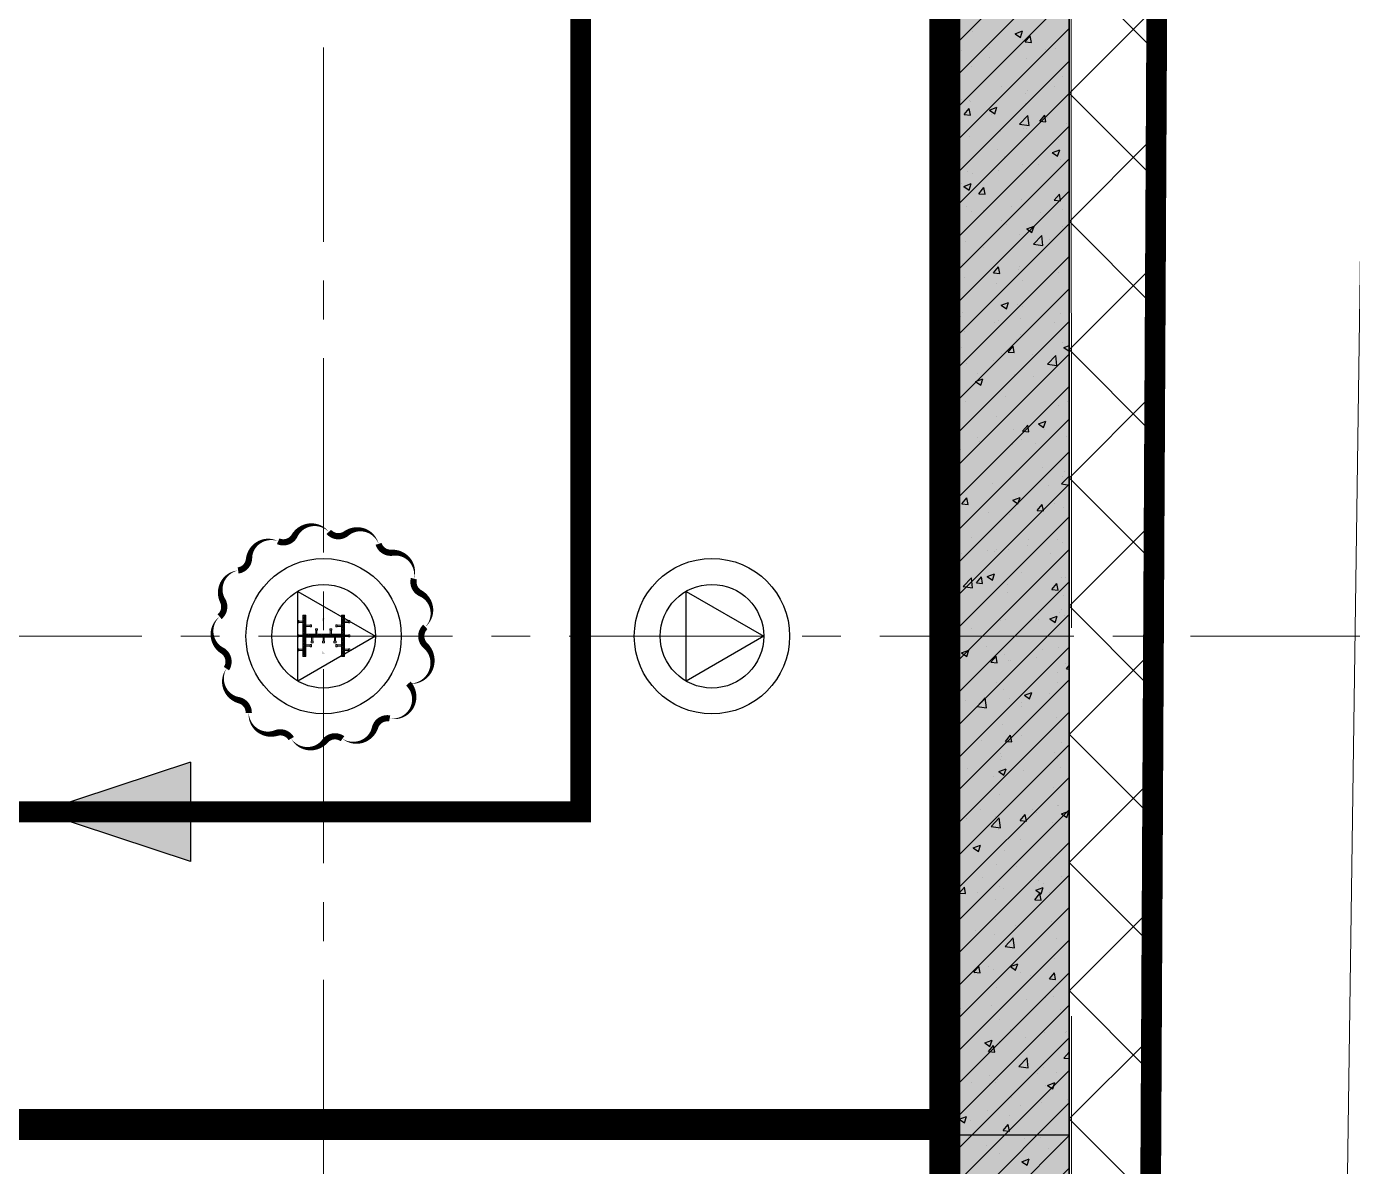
# Model space of a CAD drawing. Header units: millimetres. Extents: x -346728 to 1320345, y -537202 to -385966.
# Drawn here: x 452852 to 465657, y -445010 to -434007 of the extents above; entities that cross this region are included whole.
import ezdxf
from ezdxf.xclip import XClip

# ---------------------------------------------------------------- set-up
doc = ezdxf.new("R2010")
doc.units = ezdxf.units.MM
doc.header["$LTSCALE"] = 100
doc.header["$XCLIPFRAME"] = 2
for name, pattern in [('DASHED2', [0.375, 0.25, -0.125]), ('HIDDEN', [9.525, 6.35, -3.175]), ('X1326_GLB$0$CENTER', [2, 1.25, -0.25, 0.25, -0.25])]:
    doc.linetypes.add(name, pattern=pattern)
for name, color, linetype, lineweight in [('0 T TEXT', 7, 'Continuous', 13), ('KCMANH', 8, 'Continuous', 13), ('KINGPOST', 5, 'Continuous', 20), ('L.DUONG', 234, 'Continuous', 15), ('LINE', 7, 'Continuous', 13), ('X1326_GLB$0$A-tim', 8, 'X1326_GLB$0$CENTER', 9)]:
    doc.layers.add(name, color=color, linetype=linetype, lineweight=lineweight)
for name, color, linetype in [('DM', 8, 'Continuous'), ('hach', 253, 'Continuous'), ('PL', 3, 'Continuous'), ('thep doc', 6, 'Continuous'), ('W2', 4, 'Continuous'), ('X1326_COL_B4$0$CS', 253, 'Continuous'), ('XR_1326_csPL$0$hach', 253, 'Continuous'), ('XR_1326_csPL$0$W2', 4, 'Continuous')]:
    doc.layers.add(name, color=color, linetype=linetype)
doc.linetypes.add('FENCELINE2', pattern='A,0.25,-0.1,[132,ltypeshp.shx,S=0.1,R=0,X=-0.1,Y=0],-0.1,1', length=1.45)
pattern_1 = [(45, (188543.33, 11377564.439), (-8.980256121, 8.980256121), []), (135, (188543.33, 11377564.439), (-8.980256121, -8.980256121), [])]

# ---------------------------------------------------------------- blocks, each defined once
blk = doc.blocks.new('LVL-KHUNGTEN')
blk.add_lwpolyline([(61072.9, 41092.8), (119123.5, 41092.8), (119123.5, 61.9), (61072.9, 61.9)], close=True)
blk = doc.blocks.new('mb duong hh')
at = {"layer": '0 T TEXT', "color": 8, "linetype": 'DASHED2', "ltscale": 300}
blk.add_lwpolyline([(75940, 34596), (80501, 41668), (80491, 88861), (75484, 93868), (-20031, 93860), (-33610, 75885), (-26182, 55955), (-6300, 2612), (0, 0)], close=True, dxfattribs=at)
at = {"layer": 'LINE', "color": 252, "lineweight": 9}
blk.add_lwpolyline([(46995, 21406), (48214, 19209), (55528, 22490), (79633, 34556), (82900, 40330), (83008, 48620), (83152, 58204), (83577, 88420), (83093, 88629)], dxfattribs=at)
blk = doc.blocks.new('MB HANG RAO TAM')
h = blk.add_hatch()
h.set_pattern_fill('ANSI37', color=8, scale=7000, style=0)
h.set_pattern_definition([(45, (527887.4, 631399.9), (-618.7184, 618.7184), []), (135, (527887.4, 631399.9), (-618.7184, -618.7184), [])])
h.paths.add_polyline_path([(89794, 74797), (94796, 69797), (94804, 22611), (90246, 15544), (52523, -1634), (34324, -9922), (14325, -19029), (8025, -16417), (-19267, 56832), (-5688, 74797), (41806, 74797), (65797, 74797)], flags=16)
h.paths.add_polyline_path([(-17293, 40146), (-15160, 40938), (-12777, 34516), (-15127, 33730), (-10493, 20001), (4784, -19373), (12548, -21453), (91490, 14752), (95488, 20874), (95620, 46027), (95770, 74597), (91825, 78101), (52350, 76926), (14008, 75822), (-9259, 75871), (-23844, 71027), (-24251, 60760)])
at = {"layer": 'L.DUONG', "color": 94, "linetype": 'FENCELINE2', "ltscale": 25, "const_width": 200, "elevation": 7850}
blk.add_lwpolyline([(13898, 75822), (14369, 75824), (20809, 75968), (32497, 76335), (48850, 76822), (75776, 77623), (91825, 78101), (95770, 74597), (95712, 63657), (95684, 58344), (95610, 44235), (95553, 33268), (95488, 20874), (91490, 14752), (75806, 7559), (49624, -4449), (26632, -14994), (12548, -21453), (4784, -19373), (0, -7161), (-6626, 9890)], dxfattribs=at)
at = {"layer": 'XR_1326_csPL$0$W2', "color": 7, "ltscale": 0.5, "elevation": 0}
blk.add_lwpolyline([(8025, -16417), (14325, -19029), (90246, 15544), (94804, 22611), (94796, 69797), (89794, 74797), (-5688, 74797), (-19267, 56832)], close=True, dxfattribs=at)
blk = doc.blocks.new('KP50')
at = {"ltscale": 0.1}
h = blk.add_hatch(color=6, dxfattribs=at)
h.dxf.hatch_style = 1
h.paths.add_polyline_path([(14, 171), (-14, 171), (-14, 142)])
h.paths.add_polyline_path([(-14, -142), (-14, -171), (14, -171)])
at = {"layer": 'KCMANH', "linetype": 'ByBlock'}
h = blk.add_hatch(dxfattribs=at)
h.set_pattern_fill('ANSI37', color=6, scale=4, style=0)
h.set_pattern_definition(pattern_1)
h.paths.add_polyline_path([(-200, 200), (-200, 171), (200, 171), (200, 200)])
h = blk.add_hatch(dxfattribs=at)
h.set_pattern_fill('ANSI37', color=6, scale=4, style=0)
h.set_pattern_definition([(45, (188728.93, 11377564.439), (-8.980256121, 8.980256121), []), (135, (188728.93, 11377564.439), (-8.980256121, -8.980256121), [])])
h.paths.add_polyline_path([(14, 171), (-14, 142), (-14, -142), (14, -171)])
h = blk.add_hatch(dxfattribs=at)
h.set_pattern_fill('ANSI37', color=6, scale=4, style=0)
h.set_pattern_definition(pattern_1)
h.paths.add_polyline_path([(-200, -171), (-200, -200), (200, -200), (200, -171)])
for p, q in [((-125, 253), (-146, 253)), ((-146, 240), (-146, 253)), ((-125, 240), (-146, 240)), ((-142, 200), (-142, 240)), ((-129, 200), (-129, 240)), ((-125, 240), (-125, 253)), ((-85, 131), (-106, 131)), ((-106, 131), (-106, 118)), ((-102, 171), (-102, 131)), ((-89, 171), (-89, 131)), ((-85, 131), (-85, 118)), ((-10, 253), (10, 253)), ((-10, 240), (-10, 253)), ((-10, 240), (10, 240)), ((-6, 200), (-6, 240)), ((6, 200), (6, 240)), ((10, 240), (10, 253)), ((85, 131), (106, 131)), ((85, 131), (85, 118)), ((89, 171), (89, 131)), ((102, 171), (102, 131)), ((106, 131), (106, 118)), ((125, 253), (146, 253)), ((125, 240), (125, 253)), ((125, 240), (146, 240)), ((129, 200), (129, 240)), ((142, 200), (142, 240)), ((146, 240), (146, 253)), ((-85, 118), (-106, 118)), ((-67, 100), (-67, 120)), ((-54, 120), (-67, 120)), ((-54, 100), (-67, 100)), ((-67, 10), (-67, -10)), ((-54, 10), (-67, 10)), ((-54, 100), (-54, 120)), ((-14, 116), (-54, 116)), ((-14, 104), (-54, 104)), ((-54, 10), (-54, -10)), ((-14, 6), (-54, 6)), ((14, 76), (54, 76)), ((14, 64), (54, 64)), ((54, 60), (54, 80)), ((54, 80), (67, 80)), ((54, 60), (67, 60)), ((67, 60), (67, 80)), ((85, 118), (106, 118)), ((-85, -118), (-106, -118)), ((-106, -131), (-106, -118)), ((-85, -131), (-85, -118)), ((-54, -10), (-67, -10)), ((-67, -100), (-67, -120)), ((-54, -100), (-67, -100)), ((-54, -120), (-67, -120)), ((-14, -6), (-54, -6)), ((-54, -100), (-54, -120)), ((-14, -104), (-54, -104)), ((-14, -116), (-54, -116)), ((14, -64), (54, -64)), ((14, -76), (54, -76)), ((54, -60), (54, -80)), ((54, -60), (67, -60)), ((54, -80), (67, -80)), ((67, -60), (67, -80)), ((85, -118), (106, -118)), ((85, -131), (85, -118)), ((106, -131), (106, -118)), ((-125, -240), (-146, -240)), ((-146, -240), (-146, -253)), ((-125, -253), (-146, -253)), ((-142, -200), (-142, -240)), ((-129, -200), (-129, -240)), ((-125, -240), (-125, -253)), ((-85, -131), (-106, -131)), ((-102, -171), (-102, -131)), ((-89, -171), (-89, -131)), ((-10, -240), (10, -240)), ((-10, -240), (-10, -253)), ((-10, -253), (10, -253)), ((-6, -200), (-6, -240)), ((6, -200), (6, -240)), ((10, -240), (10, -253)), ((85, -131), (106, -131)), ((89, -171), (89, -131)), ((102, -171), (102, -131)), ((125, -240), (146, -240)), ((125, -240), (125, -253)), ((125, -253), (146, -253)), ((129, -200), (129, -240)), ((142, -200), (142, -240)), ((146, -240), (146, -253))]:
    blk.add_line(p, q, dxfattribs=at)
at = {"layer": 'KINGPOST', "color": 6, "linetype": 'ByBlock'}
for p, q in [((-200, 200), (200, 200)), ((-200, 171), (-200, 200)), ((-200, 171), (200, 171)), ((-14, 171), (-14, -171)), ((-14, 142), (14, 171)), ((14, 171), (14, -171)), ((200, 171), (200, 200)), ((-200, -171), (200, -171)), ((-200, -171), (-200, -200)), ((-200, -200), (200, -200)), ((-14, -142), (14, -171)), ((200, -171), (200, -200))]:
    blk.add_line(p, q, dxfattribs=at)
blk.add_lwpolyline([(-14, 0), (14, 0)], dxfattribs=at)
blk = doc.blocks.new('B1 Kingpost Layout Plan1')
at = {"layer": 'KCMANH', "linetype": 'ByBlock', "rotation": 90}
blk.add_blockref('KP50', (85125, -25121, 0), dxfattribs=at)

msp = doc.modelspace()

# ---------------------------------------------------------------- hatches: boundary and pattern name
at = {"ltscale": 0.1}
h = msp.add_hatch(color=6, dxfattribs=at)
h.dxf.hatch_style = 1
h.paths.add_polyline_path([(455735.7, -439720.4), (455706.9, -439720.4), (455706.9, -439749.2)])
h.paths.add_polyline_path([(455706.9, -440034), (455706.9, -440062.8), (455735.7, -440062.8)])
at = {"layer": 'hach'}
h = msp.add_hatch(dxfattribs=at)
h.set_pattern_fill('ANSI31', color=256, scale=70)
h.set_pattern_definition([(45, (342151.22, -508591.22), (-157.15448, 157.15448), [])])
h.paths.add_polyline_path([(362433.4, -410142.2), (348853.9, -428107.5), (376146.7, -501359), (382446.8, -503970.9), (458369.1, -469396.6), (462927.9, -462329.4), (462919.8, -415142.7), (457917.8, -410142.2)])
h.paths.add_polyline_path([(363030.6, -411342.2), (350208.3, -428305.7), (377088.8, -500450.6), (382424.3, -502662.6), (457551.5, -468450.4), (461727.8, -461976.1), (461719.7, -415639.4), (457420.9, -411342.2)], flags=16)
h = msp.add_hatch(dxfattribs=at)
h.set_pattern_fill('AR-CONC', color=256, scale=4)
h.set_pattern_definition([(50, (342151.2, -508591.2), (728.7387, -63.7563), [76.2, -838.2]), (355, (342151.2, -508591.2), (-140.9737, 764.2274), [60.96, -670.5623]), (100.45144, (342211.95, -508596.54), (587.765, 700.471), [64.76, -712.361]), (46.1842, (342151.2, -508388), (1084.316, -168.1693), [114.3, -1257.3]), (96.63556, (342241.6, -508402), (949.6165, 989.7045), [97.14, -1068.5424]), (351.18415, (342151.2, -508388), (949.6165, 989.7045), [91.44, -1005.839]), (21, (342252.8, -508438.8), (606.4576, -409.0608), [76.2, -838.2]), (326, (342252.8, -508438.8), (247.208, 736.752), [60.96, -670.56]), (71.45144, (342303.36, -508472.9), (853.6657, 327.691), [64.76, -712.3598]), (37.5, (342151.22, -508591.22), (12.3544, 338.22016), [0, -662.432, 0, -680.72, 0, -673.1]), (7.5, (342151.22, -508591.22), (267.27865, 400.7223), [0, -388.112, 0, -647.192, 0, -256.54]), (327.5, (341924.65, -508591.22), (542.3624, -22.91498), [0, -254, 0, -792.48, 0, -1051.56]), (317.5, (341823.05, -508591.2), (592.5167, 101.706), [0, -330.2, 0, -526.288, 0, -746.76])])
h.paths.add_polyline_path([(362433.4, -410142.2), (348853.9, -428107.5), (376146.7, -501359), (382446.8, -503970.9), (458369.1, -469396.6), (462927.9, -462329.4), (462919.8, -415142.7), (457917.8, -410142.2)])
h.paths.add_polyline_path([(363030.6, -411342.2), (350208.3, -428305.7), (377088.8, -500450.6), (382424.3, -502662.6), (457551.5, -468450.4), (461727.8, -461976.1), (461719.7, -415639.4), (457420.9, -411342.2)], flags=16)

# ---------------------------------------------------------------- linework, layer by layer
at = {"color": 6, "elevation": -2718.3}
msp.add_lwpolyline([(456703.3, -439801.8, 0, 60, 0.5205671), (456656.6, -439477.3, 60, 60, -0.3534527), (456593, -439336.2, 0, 60, 0.5205671), (456380.6, -439085.9, 60, 60, -0.3534915), (456251.7, -439000.2, 0, 60, 0.5205671), (455938.9, -438901.3, 60, 60, -0.3944899), (455771.5, -438884.9, 0, 60, 0.520567), (455440.7, -438921.6, 60, 60, -0.3907151), (455282.4, -438975, 0, 60, 0.520567), (455001.1, -439143.9, 60, 60, -0.3534934), (454895.6, -439257.2, 0, 60, 0.5205671), (454747.1, -439549.9, 60, 60, -0.3571345), (454716.8, -439703, 0, 60, 0.520567), (454742.5, -440030.7, 60, 60, -0.4289707), (454782.8, -440204.6, 0, 60, 0.520567), (454903.5, -440509.4, 60, 60, -0.3534582), (454998.2, -440631.9, 0, 60, 0.520567), (455262.9, -440826, 60, 60, -0.3534893), (455408.2, -440879.4, 0, 60, 0.5205671), (455735.4, -440903, 60, 60, -0.3982747), (455903.3, -440881.1, 0, 60, 0.520567), (456218, -440772.6, 60, 60, -0.3869502), (456359, -440685.5, 0, 60, 0.7314349), (456539.6, -440349.2, 0, 60, 0.7206829), (456704.3, -439982.2, 60, 60, -0.4358983)], format="xyseb", close=True, dxfattribs=at)
at = {"layer": 'PL', "elevation": -1404.9}
for points in [[(455471.3, -440324.6), (455471.3, -439458.6), (456221.3, -439891.6)], [(455471.3, -440324.6), (455471.3, -439458.6), (456221.3, -439891.6)], [(459221.3, -440324.6), (459221.3, -439458.6), (459971.3, -439891.6)], [(459221.3, -440324.6), (459221.3, -439458.6), (459971.3, -439891.6)]]:
    msp.add_lwpolyline(points, close=True, dxfattribs=at)
at = {"layer": 'PL'}
for centre, radius in [((455721.3, -439891.6, -1404.9), 750), ((455721.3, -439891.6, -1404.9), 750), ((459471.3, -439891.6, -1404.9), 750), ((459471.3, -439891.6, -1404.9), 750), ((455721.3, -439891.6, -1404.9), 500), ((455721.3, -439891.6, -1404.9), 500), ((459471.3, -439891.6, -1404.9), 500), ((459471.3, -439891.6, -1404.9), 500)]:
    msp.add_circle(centre, radius, dxfattribs=at)
at = {"layer": 'W2', "ltscale": 0.5, "elevation": -1404.9}
for points in [[(362433.4, -410142.2), (348853.9, -428107.5), (376146.7, -501359), (382446.8, -503970.9), (458369.1, -469396.6), (462927.9, -462329.4), (462919.6, -415142.1), (457917.8, -410142.2)], [(363030.6, -411342.2), (350208.3, -428305.7), (377088.8, -500450.6), (382424.3, -502662.6), (457551.5, -468450.4), (461727.8, -461976.1), (461719.7, -415639.4), (457420.9, -411342.2)]]:
    msp.add_lwpolyline(points, close=True, dxfattribs=at)
at = {"layer": 'X1326_COL_B4$0$CS', "linetype": 'ByBlock', "ltscale": 8, "elevation": -1404.9, "flags": 128}
msp.add_lwpolyline([(462924.9, -444707.5), (335575.3, -444707.5)], dxfattribs=at)
at = {"layer": 'X1326_GLB$0$A-tim', "ltscale": 15}
for p, q in [((455721.3, -398208.6, -1404.9), (455721.3, -512162.7, -1404.9)), ((341092.1, -439891.6, -1404.9), (475778.7, -439891.6, -1404.9))]:
    msp.add_line(p, q, dxfattribs=at)
at = {"layer": 'XR_1326_csPL$0$hach', "color": 250}
for p, q in [((461722.9, -434280, -1404.9), (462922.9, -433080.1, -1404.9)), ((461723, -434594.2, -1404.9), (462922.9, -433394.3, -1404.9)), ((461723.1, -434908.5, -1404.9), (462923, -433708.6, -1404.9)), ((461723.1, -435222.8, -1404.9), (462923, -434022.8, -1404.9)), ((461766.6, -434092.2, -1404.9), (461815.6, -434033.8, -1404.9)), ((461827.2, -434097.6, -1404.9), (461815.4, -434033.9, -1404.9)), ((461992, -434057.4, -1404.9), (461992, -434057.4, -1404.9)), ((462399.2, -434077.2, -1404.9), (462470.4, -434049.9, -1404.9)), ((462399.2, -434077.3, -1404.9), (462449.7, -434111.4, -1404.9)), ((462449.7, -434111.4, -1404.9), (462470.3, -434050, -1404.9)), ((461766.6, -434092.2, -1404.9), (461827.3, -434097.5, -1404.9)), ((462153.2, -434204.7, -1404.9), (462153.2, -434204.7, -1404.9)), ((462473.2, -434132.9, -1404.9), (462473.2, -434132.9, -1404.9)), ((462495.3, -434156, -1404.9), (462544.3, -434097.6, -1404.9)), ((462495.3, -434156, -1404.9), (462556.1, -434161.3, -1404.9)), ((462555.9, -434161.3, -1404.9), (462544.1, -434097.6, -1404.9)), ((461723.2, -435537, -1404.9), (462923.1, -434337.1, -1404.9)), ((461880.7, -434234.6, -1404.9), (461880.7, -434234.6, -1404.9)), ((462148.1, -434307.8, -1404.9), (462148.1, -434307.8, -1404.9)), ((462507.3, -434319.4, -1404.9), (462507.3, -434319.4, -1404.9)), ((462695.6, -434227.6, -1404.9), (462695.6, -434227.6, -1404.9)), ((462789.8, -434223.4, -1404.9), (462789.8, -434223.4, -1404.9)), ((461763.3, -434358.5, -1404.9), (461763.3, -434358.5, -1404.9)), ((461979.6, -434395.6, -1404.9), (461979.6, -434395.6, -1404.9)), ((462268.7, -434590.1, -1404.9), (462268.7, -434590.1, -1404.9)), ((462776.8, -434590.6, -1404.9), (462776.8, -434590.6, -1404.9)), ((462861.2, -434488.4, -1404.9), (462861.2, -434488.4, -1404.9)), ((461723.2, -435851.3, -1404.9), (462923.2, -434651.3, -1404.9)), ((461880.8, -434708.5, -1404.9), (461880.8, -434708.5, -1404.9)), ((462495, -434657.7, -1404.9), (462495, -434657.7, -1404.9)), ((462522.5, -434624.1, -1404.9), (462522.5, -434624.1, -1404.9)), ((461907.6, -434856.4, -1404.9), (461956.5, -434798.1, -1404.9)), ((461955.3, -434723.9, -1404.9), (461955.3, -434723.9, -1404.9)), ((461968.1, -434861.8, -1404.9), (461956.4, -434798.1, -1404.9)), ((461967.3, -434733.8, -1404.9), (461967.3, -434733.8, -1404.9)), ((462152, -434813.9, -1404.9), (462223.2, -434786.6, -1404.9)), ((462152, -434814, -1404.9), (462202.5, -434848.1, -1404.9)), ((462202.5, -434848.1, -1404.9), (462223.1, -434786.7, -1404.9)), ((462497.7, -434746.8, -1404.9), (462497.7, -434746.8, -1404.9)), ((461723.3, -436165.5, -1404.9), (462923.2, -434965.6, -1404.9)), ((461907.6, -434856.4, -1404.9), (461968.3, -434861.8, -1404.9)), ((462169.6, -434860.4, -1404.9), (462169.6, -434860.4, -1404.9)), ((462442.8, -434948.7, -1404.9), (462521.9, -434866.3, -1404.9)), ((462442.8, -434948.7, -1404.9), (462533.1, -434962.7, -1404.9)), ((462533.1, -434962.7, -1404.9), (462521.9, -434866.3, -1404.9)), ((462636.3, -434920.2, -1404.9), (462685.3, -434861.8, -1404.9)), ((462636.3, -434920.2, -1404.9), (462697, -434925.5, -1404.9)), ((462696.9, -434925.5, -1404.9), (462685.1, -434861.9, -1404.9)), ((462711.9, -434883.3, -1404.9), (462711.9, -434883.3, -1404.9)), ((462894.4, -434940.7, -1404.9), (462894.4, -434940.7, -1404.9)), ((461954.9, -435072.1, -1404.9), (461954.9, -435072.1, -1404.9)), ((462255.2, -435024.8, -1404.9), (462255.2, -435024.8, -1404.9)), ((462482.6, -434995.9, -1404.9), (462482.6, -434995.9, -1404.9)), ((462509.6, -434991.3, -1404.9), (462509.6, -434991.3, -1404.9)), ((462819.3, -435094.6, -1404.9), (462819.3, -435094.6, -1404.9)), ((462226.7, -435196.3, -1404.9), (462226.7, -435196.3, -1404.9)), ((462758.4, -435223.1, -1404.9), (462809, -435257.2, -1404.9)), ((462758.5, -435223, -1404.9), (462829.6, -435195.7, -1404.9)), ((462809, -435257.2, -1404.9), (462829.6, -435195.8, -1404.9)), ((461723.3, -436479.8, -1404.9), (462923.3, -435279.8, -1404.9)), ((461753.2, -435240.3, -1404.9), (461753.2, -435240.3, -1404.9)), ((462295.6, -435263.3, -1404.9), (462295.6, -435263.3, -1404.9)), ((462470.3, -435334.1, -1404.9), (462470.3, -435334.1, -1404.9)), ((462627.1, -435341.4, -1404.9), (462627.1, -435341.4, -1404.9)), ((462837.9, -435286.2, -1404.9), (462837.9, -435286.2, -1404.9)), ((461942.6, -435410.3, -1404.9), (461942.6, -435410.3, -1404.9)), ((461987.9, -435425.5, -1404.9), (461987.9, -435425.5, -1404.9)), ((462242.3, -435392, -1404.9), (462242.3, -435392, -1404.9)), ((462470.2, -435419.4, -1404.9), (462470.2, -435419.4, -1404.9)), ((461723.4, -436794, -1404.9), (462923.3, -435594.1, -1404.9)), ((461877.7, -435521.1, -1404.9), (461877.7, -435521.1, -1404.9)), ((461904.8, -435550.7, -1404.9), (461976, -435523.4, -1404.9)), ((461904.8, -435550.8, -1404.9), (461955.3, -435584.9, -1404.9)), ((461955.3, -435584.9, -1404.9), (461975.9, -435523.5, -1404.9)), ((462048.5, -435620.7, -1404.9), (462097.5, -435562.3, -1404.9)), ((462109.1, -435626, -1404.9), (462097.3, -435562.3, -1404.9)), ((462048.5, -435620.7, -1404.9), (462109.3, -435626, -1404.9)), ((462359.8, -435742.1, -1404.9), (462359.8, -435742.1, -1404.9)), ((462457.9, -435672.3, -1404.9), (462457.9, -435672.3, -1404.9)), ((462777.3, -435684.4, -1404.9), (462826.3, -435626, -1404.9)), ((462777.3, -435684.4, -1404.9), (462838, -435689.7, -1404.9)), ((462837.8, -435689.8, -1404.9), (462826.1, -435626.1, -1404.9)), ((461930.2, -435748.5, -1404.9), (461930.2, -435748.5, -1404.9)), ((461975, -435792.8, -1404.9), (461975, -435792.8, -1404.9)), ((462097.7, -435782.4, -1404.9), (462097.7, -435782.4, -1404.9)), ((462640.1, -435805.3, -1404.9), (462640.1, -435805.3, -1404.9)), ((462858.2, -435775, -1404.9), (462858.2, -435775, -1404.9)), ((461723.4, -437108.3, -1404.9), (462923.4, -435908.3, -1404.9)), ((461769.6, -435896, -1404.9), (461769.6, -435896, -1404.9)), ((462265.7, -435876.7, -1404.9), (462265.7, -435876.7, -1404.9)), ((462312, -435918.9, -1404.9), (462312, -435918.9, -1404.9)), ((462511.2, -435959.8, -1404.9), (462561.8, -435993.9, -1404.9)), ((462511.3, -435959.7, -1404.9), (462582.4, -435932.4, -1404.9)), ((462561.8, -435993.9, -1404.9), (462582.4, -435932.5, -1404.9)), ((462854.3, -435941.8, -1404.9), (462854.3, -435941.8, -1404.9)), ((461917.9, -436086.7, -1404.9), (461917.9, -436086.7, -1404.9)), ((462445.6, -436010.5, -1404.9), (462445.6, -436010.5, -1404.9)), ((462577.5, -436106.6, -1404.9), (462656.6, -436024.1, -1404.9)), ((462577.5, -436106.6, -1404.9), (462667.8, -436120.6, -1404.9)), ((462667.8, -436120.6, -1404.9), (462656.6, -436024.1, -1404.9)), ((462734.2, -436058.3, -1404.9), (462734.2, -436058.3, -1404.9)), ((461723.5, -437422.5, -1404.9), (462923.4, -436222.6, -1404.9)), ((462092.5, -436142.8, -1404.9), (462092.5, -436142.8, -1404.9)), ((461723.3, -436262.2, -1404.9), (461728.7, -436260.1, -1404.9)), ((461723.3, -436276.4, -1404.9), (461728.7, -436260.2, -1404.9)), ((461895.6, -436298.9, -1404.9), (461895.6, -436298.9, -1404.9)), ((462189.5, -436384.9, -1404.9), (462238.5, -436326.5, -1404.9)), ((462189.5, -436384.9, -1404.9), (462250.2, -436390.2, -1404.9)), ((462250.1, -436390.2, -1404.9), (462238.3, -436326.6, -1404.9)), ((462433.2, -436348.8, -1404.9), (462433.2, -436348.8, -1404.9)), ((462438, -436321.8, -1404.9), (462438, -436321.8, -1404.9)), ((462816.3, -436381.2, -1404.9), (462816.3, -436381.2, -1404.9)), ((461905.5, -436424.9, -1404.9), (461905.5, -436424.9, -1404.9)), ((462223.8, -436482.9, -1404.9), (462223.8, -436482.9, -1404.9)), ((462466.9, -436459.1, -1404.9), (462466.9, -436459.1, -1404.9)), ((462721.2, -436425.6, -1404.9), (462721.2, -436425.6, -1404.9)), ((462918.2, -436448.6, -1404.9), (462923.5, -436442.4, -1404.9)), ((462918.2, -436448.7, -1404.9), (462923.5, -436449.1, -1404.9)), ((461723.5, -437736.8, -1404.9), (462923.5, -436536.9, -1404.9)), ((461825.2, -436543.5, -1404.9), (461825.2, -436543.5, -1404.9)), ((461893.2, -436763.2, -1404.9), (461893.2, -436763.2, -1404.9)), ((462264, -436696.6, -1404.9), (462314.6, -436730.7, -1404.9)), ((462264.1, -436696.5, -1404.9), (462335.2, -436669.2, -1404.9)), ((462314.6, -436730.7, -1404.9), (462335.2, -436669.3, -1404.9)), ((462420.9, -436687, -1404.9), (462420.9, -436687, -1404.9)), ((462467.2, -436706, -1404.9), (462467.2, -436706, -1404.9)), ((461723.6, -438051, -1404.9), (462923.5, -436851.1, -1404.9)), ((461874.7, -436807.7, -1404.9), (461874.7, -436807.7, -1404.9)), ((462199.6, -436859.8, -1404.9), (462199.6, -436859.8, -1404.9)), ((462240.1, -436841, -1404.9), (462240.1, -436841, -1404.9)), ((462454, -436826.3, -1404.9), (462454, -436826.3, -1404.9)), ((462782.5, -436863.9, -1404.9), (462782.5, -436863.9, -1404.9)), ((462838.8, -436775.6, -1404.9), (462838.8, -436775.6, -1404.9)), ((461912, -436954.5, -1404.9), (461912, -436954.5, -1404.9)), ((462408.5, -437025.2, -1404.9), (462408.5, -437025.2, -1404.9)), ((462454.3, -436977.4, -1404.9), (462454.3, -436977.4, -1404.9)), ((461880.8, -437101.4, -1404.9), (461880.8, -437101.4, -1404.9)), ((462330.5, -437149.1, -1404.9), (462379.5, -437090.7, -1404.9)), ((462330.5, -437149.1, -1404.9), (462391.2, -437154.4, -1404.9)), ((462391, -437154.5, -1404.9), (462379.3, -437090.8, -1404.9)), ((462855.2, -437061.5, -1404.9), (462855.2, -437061.5, -1404.9)), ((462870.5, -437105.6, -1404.9), (462923.6, -437085.2, -1404.9)), ((462870.5, -437105.7, -1404.9), (462921, -437139.7, -1404.9)), ((462921, -437139.7, -1404.9), (462923.6, -437132.1, -1404.9)), ((461723.7, -438365.3, -1404.9), (462923.6, -437165.4, -1404.9)), ((461932.3, -437260.5, -1404.9), (461932.3, -437260.5, -1404.9)), ((462186.7, -437227, -1404.9), (462186.7, -437227, -1404.9)), ((462262.7, -437163.2, -1404.9), (462262.7, -437163.2, -1404.9)), ((462571.5, -437176.4, -1404.9), (462571.5, -437176.4, -1404.9)), ((462712.2, -437264.5, -1404.9), (462791.3, -437182, -1404.9)), ((462712.2, -437264.4, -1404.9), (462802.5, -437278.4, -1404.9)), ((462802.5, -437278.5, -1404.9), (462791.3, -437182, -1404.9)), ((462016.9, -437433.3, -1404.9), (462088, -437405.9, -1404.9)), ((462038, -437357.4, -1404.9), (462038, -437357.4, -1404.9)), ((462067.4, -437467.4, -1404.9), (462088, -437406, -1404.9)), ((462396.2, -437363.4, -1404.9), (462396.2, -437363.4, -1404.9)), ((462580.3, -437380.3, -1404.9), (462580.3, -437380.3, -1404.9)), ((462917.8, -437291.9, -1404.9), (462917.8, -437291.9, -1404.9)), ((461723.7, -438679.5, -1404.9), (462923.6, -437479.6, -1404.9)), ((461868.5, -437439.6, -1404.9), (461868.5, -437439.6, -1404.9)), ((462016.8, -437433.4, -1404.9), (462067.3, -437467.4, -1404.9)), ((461919.4, -437627.7, -1404.9), (461919.4, -437627.7, -1404.9)), ((462304.2, -437577.1, -1404.9), (462304.2, -437577.1, -1404.9)), ((462905.4, -437630.1, -1404.9), (462905.4, -437630.1, -1404.9)), ((461723.8, -438993.8, -1404.9), (462923.7, -437793.9, -1404.9)), ((461742.7, -437849.6, -1404.9), (461791.7, -437791.2, -1404.9)), ((461803.3, -437854.9, -1404.9), (461791.5, -437791.3, -1404.9)), ((461856.1, -437777.8, -1404.9), (461856.1, -437777.8, -1404.9)), ((462220.8, -437769.4, -1404.9), (462220.8, -437769.4, -1404.9)), ((462383.8, -437701.6, -1404.9), (462383.8, -437701.6, -1404.9)), ((462813.3, -437667.7, -1404.9), (462813.3, -437667.7, -1404.9)), ((461742.7, -437849.6, -1404.9), (461803.4, -437854.9, -1404.9)), ((461840.1, -437876.6, -1404.9), (461840.1, -437876.6, -1404.9)), ((462382.5, -437899.5, -1404.9), (462382.5, -437899.5, -1404.9)), ((462471.5, -437913.3, -1404.9), (462520.4, -437855, -1404.9)), ((462471.5, -437913.4, -1404.9), (462532.2, -437918.7, -1404.9)), ((462532, -437918.7, -1404.9), (462520.3, -437855, -1404.9)), ((462623.3, -437842.3, -1404.9), (462694.5, -437815, -1404.9)), ((462623.3, -437842.4, -1404.9), (462673.8, -437876.5, -1404.9)), ((462673.8, -437876.5, -1404.9), (462694.4, -437815.1, -1404.9)), ((462678.6, -437893.3, -1404.9), (462678.6, -437893.3, -1404.9)), ((462036.9, -437977.8, -1404.9), (462036.9, -437977.8, -1404.9)), ((462054.4, -438013, -1404.9), (462054.4, -438013, -1404.9)), ((462371.4, -438039.9, -1404.9), (462371.4, -438039.9, -1404.9)), ((462464.2, -437992.5, -1404.9), (462464.2, -437992.5, -1404.9)), ((462596.7, -438036, -1404.9), (462596.7, -438036, -1404.9)), ((462893.1, -437968.3, -1404.9), (462893.1, -437968.3, -1404.9)), ((461723.8, -439308.1, -1404.9), (462923.7, -438108.1, -1404.9)), ((461762.6, -438254.2, -1404.9), (461841.7, -438171.7, -1404.9)), ((461769.6, -438170, -1404.9), (461840.8, -438142.7, -1404.9)), ((461769.6, -438170.1, -1404.9), (461820.1, -438204.2, -1404.9)), ((461820.1, -438204.2, -1404.9), (461840.7, -438142.8, -1404.9)), ((461852.9, -438268.2, -1404.9), (461841.7, -438171.7, -1404.9)), ((461843.7, -438116, -1404.9), (461843.7, -438116, -1404.9)), ((461871.7, -438094.2, -1404.9), (461871.7, -438094.2, -1404.9)), ((461762.6, -438254.1, -1404.9), (461852.9, -438268.1, -1404.9)), ((462411.3, -438294.1, -1404.9), (462411.3, -438294.1, -1404.9)), ((462665.6, -438260.6, -1404.9), (462665.6, -438260.6, -1404.9)), ((462880.7, -438306.5, -1404.9), (462880.7, -438306.5, -1404.9)), ((461723.9, -439622.3, -1404.9), (462923.8, -438422.4, -1404.9)), ((461769.6, -438378.5, -1404.9), (461769.6, -438378.5, -1404.9)), ((462180.4, -438415.9, -1404.9), (462180.4, -438415.9, -1404.9)), ((462359.1, -438378.1, -1404.9), (462359.1, -438378.1, -1404.9)), ((462846.9, -438422.4, -1404.9), (462923.8, -438342.2, -1404.9)), ((462846.9, -438422.3, -1404.9), (462923.8, -438434.2, -1404.9)), ((462852.2, -438348.1, -1404.9), (462852.2, -438348.1, -1404.9)), ((461831.4, -438454.3, -1404.9), (461831.4, -438454.3, -1404.9)), ((461883.7, -438613.8, -1404.9), (461932.7, -438555.4, -1404.9)), ((461944.2, -438619.2, -1404.9), (461932.5, -438555.5, -1404.9)), ((462259.7, -438449.8, -1404.9), (462259.7, -438449.8, -1404.9)), ((462376.1, -438579.1, -1404.9), (462447.2, -438551.8, -1404.9)), ((462426.6, -438613.3, -1404.9), (462447.2, -438551.9, -1404.9)), ((462722.7, -438438.8, -1404.9), (462722.7, -438438.8, -1404.9)), ((461883.7, -438613.8, -1404.9), (461944.4, -438619.1, -1404.9)), ((462376.1, -438579.2, -1404.9), (462426.6, -438613.3, -1404.9)), ((462398.4, -438661.3, -1404.9), (462398.4, -438661.3, -1404.9)), ((462612.4, -438677.6, -1404.9), (462661.4, -438619.2, -1404.9)), ((462612.4, -438677.6, -1404.9), (462673.2, -438682.9, -1404.9)), ((462673, -438682.9, -1404.9), (462661.2, -438619.2, -1404.9)), ((462783.2, -438610.6, -1404.9), (462783.2, -438610.6, -1404.9)), ((462868.4, -438644.8, -1404.9), (462868.4, -438644.8, -1404.9)), ((461723.9, -439936.6, -1404.9), (462923.8, -438736.6, -1404.9)), ((461819, -438792.5, -1404.9), (461819, -438792.5, -1404.9)), ((462144, -438694.8, -1404.9), (462144, -438694.8, -1404.9)), ((462346.7, -438716.3, -1404.9), (462346.7, -438716.3, -1404.9)), ((461982.5, -438935.1, -1404.9), (461982.5, -438935.1, -1404.9)), ((461724, -440250.8, -1404.9), (462923.9, -439050.9, -1404.9)), ((462131.1, -439062, -1404.9), (462131.1, -439062, -1404.9)), ((462196.7, -439071.6, -1404.9), (462196.7, -439071.6, -1404.9)), ((462217.8, -439056, -1404.9), (462217.8, -439056, -1404.9)), ((462334.4, -439054.5, -1404.9), (462334.4, -439054.5, -1404.9)), ((462515.9, -439011.4, -1404.9), (462515.9, -439011.4, -1404.9)), ((462524.9, -438958, -1404.9), (462524.9, -438958, -1404.9)), ((462810.3, -438954.3, -1404.9), (462810.3, -438954.3, -1404.9)), ((462856, -438983, -1404.9), (462856, -438983, -1404.9)), ((461806.7, -439130.7, -1404.9), (461806.7, -439130.7, -1404.9)), ((461876.7, -439095.5, -1404.9), (461876.7, -439095.5, -1404.9)), ((462739.1, -439094.5, -1404.9), (462739.1, -439094.5, -1404.9)), ((461897.3, -439412.1, -1404.9), (461976.4, -439329.6, -1404.9)), ((461987.6, -439426.1, -1404.9), (461976.4, -439329.6, -1404.9)), ((462024.7, -439378, -1404.9), (462073.6, -439319.7, -1404.9)), ((462085.2, -439383.4, -1404.9), (462073.5, -439319.7, -1404.9)), ((462128.9, -439315.8, -1404.9), (462200, -439288.5, -1404.9)), ((462128.9, -439315.9, -1404.9), (462179.4, -439350, -1404.9)), ((462179.4, -439350, -1404.9), (462200, -439288.6, -1404.9)), ((462461.2, -439279.1, -1404.9), (462461.2, -439279.1, -1404.9)), ((462843.7, -439321.2, -1404.9), (462843.7, -439321.2, -1404.9)), ((462890.3, -439327.6, -1404.9), (462890.3, -439327.6, -1404.9)), ((461724, -440565.1, -1404.9), (462924, -439365.2, -1404.9)), ((461780.4, -439451.5, -1404.9), (461780.4, -439451.5, -1404.9)), ((461868.7, -439380.8, -1404.9), (461868.7, -439380.8, -1404.9)), ((461897.3, -439412, -1404.9), (461987.6, -439426, -1404.9)), ((462024.7, -439378, -1404.9), (462085.4, -439383.4, -1404.9)), ((462248.6, -439412.1, -1404.9), (462248.6, -439412.1, -1404.9)), ((462322, -439392.7, -1404.9), (462322, -439392.7, -1404.9)), ((462753.4, -439441.8, -1404.9), (462802.4, -439383.4, -1404.9)), ((462753.4, -439441.8, -1404.9), (462814.1, -439447.1, -1404.9)), ((462814, -439447.2, -1404.9), (462802.2, -439383.5, -1404.9)), ((461794.3, -439468.9, -1404.9), (461794.3, -439468.9, -1404.9)), ((461863.8, -439462.7, -1404.9), (461863.8, -439462.7, -1404.9)), ((462322.7, -439474.5, -1404.9), (462322.7, -439474.5, -1404.9)), ((462865.1, -439497.4, -1404.9), (462865.1, -439497.4, -1404.9)), ((461724.1, -440879.3, -1404.9), (462924, -439679.4, -1404.9)), ((462735.4, -439724.9, -1404.9), (462806.5, -439697.6, -1404.9)), ((462785.8, -439759.1, -1404.9), (462806.4, -439697.7, -1404.9)), ((462831.3, -439659.4, -1404.9), (462831.3, -439659.4, -1404.9)), ((462849.2, -439634.6, -1404.9), (462849.2, -439634.6, -1404.9)), ((462877.3, -439694.8, -1404.9), (462877.3, -439694.8, -1404.9)), ((461782, -439807.1, -1404.9), (461782, -439807.1, -1404.9)), ((461981.3, -439812.8, -1404.9), (461981.3, -439812.8, -1404.9)), ((462256.7, -439736.3, -1404.9), (462256.7, -439736.3, -1404.9)), ((462309.7, -439731, -1404.9), (462309.7, -439731, -1404.9)), ((462623, -439728.3, -1404.9), (462623, -439728.3, -1404.9)), ((462735.3, -439725, -1404.9), (462785.8, -439759.1, -1404.9)), ((461724.2, -441193.6, -1404.9), (462924.1, -439993.7, -1404.9)), ((461881.6, -440052.7, -1404.9), (461932.2, -440086.8, -1404.9)), ((461881.7, -440052.6, -1404.9), (461952.8, -440025.3, -1404.9)), ((461932.2, -440086.8, -1404.9), (461952.8, -440025.4, -1404.9)), ((462124.9, -439993.6, -1404.9), (462124.9, -439993.6, -1404.9)), ((462165.6, -440142.3, -1404.9), (462214.6, -440083.9, -1404.9)), ((462226.2, -440147.6, -1404.9), (462214.4, -440083.9, -1404.9)), ((462297.3, -440069.2, -1404.9), (462297.3, -440069.2, -1404.9)), ((462610, -440095.6, -1404.9), (462610, -440095.6, -1404.9)), ((462667.3, -440016.6, -1404.9), (462667.3, -440016.6, -1404.9)), ((462819, -439997.6, -1404.9), (462819, -439997.6, -1404.9)), ((461769.6, -440145.4, -1404.9), (461769.6, -440145.4, -1404.9)), ((461796.8, -440107.2, -1404.9), (461796.8, -440107.2, -1404.9)), ((462165.6, -440142.3, -1404.9), (462226.4, -440147.6, -1404.9)), ((462339.1, -440130.1, -1404.9), (462339.1, -440130.1, -1404.9)), ((462355.7, -440129.1, -1404.9), (462355.7, -440129.1, -1404.9)), ((462881.5, -440153, -1404.9), (462881.5, -440153, -1404.9)), ((462894.4, -440206, -1404.9), (462924.1, -440170.6, -1404.9)), ((462894.4, -440206, -1404.9), (462924.1, -440208.6, -1404.9)), ((461724.2, -441507.8, -1404.9), (462924.1, -440307.9, -1404.9)), ((462214.8, -440342.5, -1404.9), (462214.8, -440342.5, -1404.9)), ((462806.6, -440335.9, -1404.9), (462806.6, -440335.9, -1404.9)), ((462807.3, -440240.8, -1404.9), (462807.3, -440240.8, -1404.9)), ((461757.3, -440483.6, -1404.9), (461757.3, -440483.6, -1404.9)), ((462285, -440407.4, -1404.9), (462285, -440407.4, -1404.9)), ((462488.1, -440461.6, -1404.9), (462559.3, -440434.3, -1404.9)), ((462488.1, -440461.7, -1404.9), (462538.6, -440495.8, -1404.9)), ((462538.6, -440495.8, -1404.9), (462559.2, -440434.4, -1404.9)), ((462727.6, -440445.6, -1404.9), (462727.6, -440445.6, -1404.9)), ((461922.8, -440510.1, -1404.9), (461922.8, -440510.1, -1404.9)), ((462032, -440569.9, -1404.9), (462111.1, -440487.5, -1404.9)), ((462032, -440569.9, -1404.9), (462122.3, -440583.9, -1404.9)), ((462088.4, -440529.8, -1404.9), (462088.4, -440529.8, -1404.9)), ((462122.3, -440583.9, -1404.9), (462111.1, -440487.5, -1404.9)), ((462342.8, -440496.3, -1404.9), (462342.8, -440496.3, -1404.9)), ((462458.2, -440565.6, -1404.9), (462458.2, -440565.6, -1404.9)), ((462465.1, -440533, -1404.9), (462465.1, -440533, -1404.9)), ((461724.3, -441822.1, -1404.9), (462924.2, -440622.2, -1404.9)), ((461865.7, -440667.3, -1404.9), (461865.7, -440667.3, -1404.9)), ((462794.3, -440674.1, -1404.9), (462794.3, -440674.1, -1404.9)), ((461744.9, -440821.8, -1404.9), (461744.9, -440821.8, -1404.9)), ((462272.6, -440745.6, -1404.9), (462272.6, -440745.6, -1404.9)), ((462306.6, -440906.5, -1404.9), (462355.6, -440848.1, -1404.9)), ((462367.2, -440911.9, -1404.9), (462355.4, -440848.2, -1404.9)), ((462460.3, -440846.4, -1404.9), (462460.3, -440846.4, -1404.9)), ((461724.3, -442136.3, -1404.9), (462924.2, -440936.4, -1404.9)), ((461821.1, -440930.5, -1404.9), (461821.1, -440930.5, -1404.9)), ((462075.5, -440897, -1404.9), (462075.5, -440897, -1404.9)), ((462306.6, -440906.5, -1404.9), (462367.3, -440911.8, -1404.9)), ((462846.2, -440921.2, -1404.9), (462846.2, -440921.2, -1404.9)), ((461724.9, -441029.3, -1404.9), (461724.9, -441029.3, -1404.9)), ((462253.7, -441022.9, -1404.9), (462253.7, -441022.9, -1404.9)), ((462260.3, -441083.8, -1404.9), (462260.3, -441083.8, -1404.9)), ((462267.3, -441052.2, -1404.9), (462267.3, -441052.2, -1404.9)), ((462781.9, -441012.3, -1404.9), (462781.9, -441012.3, -1404.9)), ((462809.6, -441075.1, -1404.9), (462809.6, -441075.1, -1404.9)), ((461724.4, -442450.6, -1404.9), (462924.3, -441250.7, -1404.9)), ((461732.6, -441160, -1404.9), (461732.6, -441160, -1404.9)), ((461939.1, -441165.7, -1404.9), (461939.1, -441165.7, -1404.9)), ((462193, -441247.1, -1404.9), (462193, -441247.1, -1404.9)), ((462240.9, -441198.4, -1404.9), (462312.1, -441171.1, -1404.9)), ((462240.9, -441198.5, -1404.9), (462291.4, -441232.6, -1404.9)), ((462291.4, -441232.6, -1404.9), (462312, -441171.2, -1404.9)), ((462481.5, -441188.6, -1404.9), (462481.5, -441188.6, -1404.9)), ((462834.7, -441162.6, -1404.9), (462834.7, -441162.6, -1404.9)), ((461808.2, -441297.7, -1404.9), (461808.2, -441297.7, -1404.9)), ((462769.6, -441350.5, -1404.9), (462769.6, -441350.5, -1404.9)), ((462247.9, -441422.1, -1404.9), (462247.9, -441422.1, -1404.9)), ((461724.2, -441600.6, -1404.9), (461767.8, -441548.6, -1404.9)), ((461724.2, -441607.4, -1404.9), (461779.6, -441612.3, -1404.9)), ((461724.4, -442764.8, -1404.9), (462924.3, -441564.9, -1404.9)), ((461779.4, -441612.3, -1404.9), (461767.6, -441548.6, -1404.9)), ((462065.1, -441568.6, -1404.9), (462065.1, -441568.6, -1404.9)), ((462211.8, -441629.1, -1404.9), (462211.8, -441629.1, -1404.9)), ((462447.6, -441670.7, -1404.9), (462496.6, -441612.4, -1404.9)), ((462508.1, -441676.1, -1404.9), (462496.4, -441612.4, -1404.9)), ((462567.4, -441563.3, -1404.9), (462567.4, -441563.3, -1404.9)), ((462607.5, -441591.5, -1404.9), (462607.5, -441591.5, -1404.9)), ((462804.3, -441527.4, -1404.9), (462804.3, -441527.4, -1404.9)), ((462821.7, -441529.8, -1404.9), (462821.7, -441529.8, -1404.9)), ((462847.4, -441607.4, -1404.9), (462918.5, -441580.1, -1404.9)), ((462847.4, -441607.5, -1404.9), (462897.9, -441641.6, -1404.9)), ((462897.9, -441641.6, -1404.9), (462918.5, -441580.2, -1404.9)), ((461925.7, -441647.8, -1404.9), (461925.7, -441647.8, -1404.9)), ((462166.7, -441727.8, -1404.9), (462245.8, -441645.3, -1404.9)), ((462166.7, -441727.7, -1404.9), (462257, -441741.8, -1404.9)), ((462235.5, -441760.3, -1404.9), (462235.5, -441760.3, -1404.9)), ((462257, -441741.8, -1404.9), (462245.8, -441645.3, -1404.9)), ((462447.6, -441670.7, -1404.9), (462508.3, -441676, -1404.9)), ((462757.2, -441688.7, -1404.9), (462757.2, -441688.7, -1404.9)), ((461724.5, -443079.1, -1404.9), (462924.4, -441879.2, -1404.9)), ((462455.2, -441852.2, -1404.9), (462455.2, -441852.2, -1404.9)), ((461862.7, -441953.9, -1404.9), (461862.7, -441953.9, -1404.9)), ((461993.7, -441935.1, -1404.9), (462064.9, -441907.8, -1404.9)), ((461993.7, -441935.2, -1404.9), (462044.2, -441969.3, -1404.9)), ((462044.2, -441969.3, -1404.9), (462064.8, -441907.9, -1404.9)), ((462300.1, -441964, -1404.9), (462300.1, -441964, -1404.9)), ((462554.4, -441930.6, -1404.9), (462554.4, -441930.6, -1404.9)), ((461867.3, -442087.8, -1404.9), (461867.3, -442087.8, -1404.9)), ((462223.2, -442098.5, -1404.9), (462223.2, -442098.5, -1404.9)), ((462409.7, -442110.7, -1404.9), (462409.7, -442110.7, -1404.9)), ((462744.8, -442027, -1404.9), (462744.8, -442027, -1404.9)), ((461724.5, -443393.4, -1404.9), (462924.4, -442193.5, -1404.9)), ((462081.5, -442224.3, -1404.9), (462081.5, -442224.3, -1404.9)), ((462623.9, -442247.2, -1404.9), (462623.9, -442247.2, -1404.9)), ((462843.2, -442207.7, -1404.9), (462843.2, -442207.7, -1404.9)), ((461859.8, -442371.2, -1404.9), (461908.8, -442312.8, -1404.9)), ((461859.8, -442371.2, -1404.9), (461920.5, -442376.5, -1404.9)), ((461920.4, -442376.5, -1404.9), (461908.6, -442312.9, -1404.9)), ((462032.8, -442364.8, -1404.9), (462032.8, -442364.8, -1404.9)), ((462250.7, -442309.4, -1404.9), (462250.7, -442309.4, -1404.9)), ((462287.2, -442331.3, -1404.9), (462287.2, -442331.3, -1404.9)), ((462588.6, -442435, -1404.9), (462637.5, -442376.6, -1404.9)), ((462600.1, -442344.3, -1404.9), (462650.7, -442378.4, -1404.9)), ((462600.2, -442344.2, -1404.9), (462671.3, -442316.9, -1404.9)), ((462649.1, -442440.3, -1404.9), (462637.4, -442376.6, -1404.9)), ((462650.7, -442378.4, -1404.9), (462671.3, -442317, -1404.9)), ((462672, -442280.6, -1404.9), (462672, -442280.6, -1404.9)), ((462732.5, -442365.2, -1404.9), (462732.5, -442365.2, -1404.9)), ((461724.6, -443707.6, -1404.9), (462924.5, -442507.7, -1404.9)), ((462210.8, -442436.7, -1404.9), (462210.8, -442436.7, -1404.9)), ((462588.6, -442435, -1404.9), (462649.3, -442440.3, -1404.9)), ((461746.5, -442671.9, -1404.9), (461817.7, -442644.6, -1404.9)), ((461797, -442706.1, -1404.9), (461817.6, -442644.7, -1404.9)), ((462207.5, -442627.1, -1404.9), (462207.5, -442627.1, -1404.9)), ((462749.9, -442650.1, -1404.9), (462749.9, -442650.1, -1404.9)), ((461746.5, -442672, -1404.9), (461797, -442706.1, -1404.9)), ((461765.5, -442765.5, -1404.9), (461765.5, -442765.5, -1404.9)), ((462019.9, -442732, -1404.9), (462019.9, -442732, -1404.9)), ((462198.5, -442774.9, -1404.9), (462198.5, -442774.9, -1404.9)), ((462404.7, -442681.3, -1404.9), (462404.7, -442681.3, -1404.9)), ((462720.1, -442703.4, -1404.9), (462720.1, -442703.4, -1404.9)), ((461724.7, -444021.9, -1404.9), (462924.5, -442822, -1404.9)), ((462208.8, -442915.6, -1404.9), (462208.8, -442915.6, -1404.9)), ((462301.4, -442885.7, -1404.9), (462380.5, -442803.2, -1404.9)), ((462301.4, -442885.6, -1404.9), (462391.7, -442899.6, -1404.9)), ((462391.7, -442899.7, -1404.9), (462380.5, -442803.2, -1404.9)), ((462801.3, -442813.9, -1404.9), (462801.3, -442813.9, -1404.9)), ((462707.8, -443041.6, -1404.9), (462707.8, -443041.6, -1404.9)), ((462779.1, -442997.6, -1404.9), (462779.1, -442997.6, -1404.9)), ((461724.7, -444336.1, -1404.9), (462924.6, -443136.2, -1404.9)), ((461752.6, -443132.7, -1404.9), (461752.6, -443132.7, -1404.9)), ((462000.8, -443135.4, -1404.9), (462049.8, -443077.1, -1404.9)), ((462000.8, -443135.4, -1404.9), (462061.5, -443140.7, -1404.9)), ((462009.7, -443146.3, -1404.9), (462009.7, -443146.3, -1404.9)), ((462061.3, -443140.8, -1404.9), (462049.6, -443077.1, -1404.9)), ((462137.4, -443082.1, -1404.9), (462137.4, -443082.1, -1404.9)), ((462186.1, -443113.2, -1404.9), (462186.1, -443113.2, -1404.9)), ((462352.9, -443081, -1404.9), (462403.5, -443115.1, -1404.9)), ((462353, -443081, -1404.9), (462424.1, -443053.6, -1404.9)), ((462403.5, -443115.1, -1404.9), (462424.1, -443053.7, -1404.9)), ((462452.2, -443138.7, -1404.9), (462452.2, -443138.7, -1404.9)), ((462552, -443169.2, -1404.9), (462552, -443169.2, -1404.9)), ((462729.5, -443199.2, -1404.9), (462778.5, -443140.8, -1404.9)), ((462790.1, -443204.5, -1404.9), (462778.3, -443140.8, -1404.9)), ((461859.7, -443240.4, -1404.9), (461859.7, -443240.4, -1404.9)), ((462223.9, -443282.8, -1404.9), (462223.9, -443282.8, -1404.9)), ((462729.5, -443199.2, -1404.9), (462790.3, -443204.5, -1404.9)), ((462511.8, -443398.3, -1404.9), (462511.8, -443398.3, -1404.9)), ((462695.4, -443379.8, -1404.9), (462695.4, -443379.8, -1404.9)), ((462766.1, -443364.8, -1404.9), (462766.1, -443364.8, -1404.9)), ((462766.3, -443305.7, -1404.9), (462766.3, -443305.7, -1404.9)), ((461724.8, -444650.4, -1404.9), (462924.7, -443450.5, -1404.9)), ((461870.1, -443482.8, -1404.9), (461870.1, -443482.8, -1404.9)), ((462173.8, -443451.4, -1404.9), (462173.8, -443451.4, -1404.9)), ((462840.2, -443494.3, -1404.9), (462840.2, -443494.3, -1404.9)), ((461807.5, -443662.8, -1404.9), (461807.5, -443662.8, -1404.9)), ((462247.7, -443596, -1404.9), (462247.7, -443596, -1404.9)), ((462349.9, -443685.7, -1404.9), (462349.9, -443685.7, -1404.9)), ((461724.8, -444964.6, -1404.9), (462924.7, -443764.7, -1404.9)), ((462105.8, -443817.7, -1404.9), (462176.9, -443790.4, -1404.9)), ((462156.3, -443851.9, -1404.9), (462176.9, -443790.5, -1404.9)), ((462161.4, -443789.6, -1404.9), (462161.4, -443789.6, -1404.9)), ((462244.5, -443799, -1404.9), (462244.5, -443799, -1404.9)), ((462498.8, -443765.5, -1404.9), (462498.8, -443765.5, -1404.9)), ((462683.1, -443718.1, -1404.9), (462683.1, -443718.1, -1404.9)), ((462883.6, -443714.9, -1404.9), (462883.6, -443714.9, -1404.9)), ((462892.3, -443708.6, -1404.9), (462892.3, -443708.6, -1404.9)), ((462105.7, -443817.8, -1404.9), (462156.3, -443851.9, -1404.9)), ((462141.8, -443899.7, -1404.9), (462190.7, -443841.3, -1404.9)), ((462141.8, -443899.7, -1404.9), (462202.5, -443905, -1404.9)), ((462202.3, -443905, -1404.9), (462190.6, -443841.3, -1404.9)), ((462870.5, -443963.4, -1404.9), (462919.5, -443905, -1404.9)), ((462924.7, -443934.5, -1404.9), (462919.3, -443905.1, -1404.9)), ((462436.1, -444043.6, -1404.9), (462515.2, -443961.1, -1404.9)), ((462436.1, -444043.5, -1404.9), (462526.4, -444057.5, -1404.9)), ((462526.4, -444057.6, -1404.9), (462515.2, -443961.1, -1404.9)), ((462670.7, -444056.3, -1404.9), (462670.7, -444056.3, -1404.9)), ((462870.5, -443963.4, -1404.9), (462924.7, -443968.2, -1404.9)), ((461724.9, -445278.9, -1404.9), (462924.8, -444079, -1404.9)), ((462149.1, -444127.8, -1404.9), (462149.1, -444127.8, -1404.9)), ((462231.6, -444166.3, -1404.9), (462231.6, -444166.3, -1404.9)), ((462616.4, -444115.6, -1404.9), (462616.4, -444115.6, -1404.9)), ((462798.3, -444100.5, -1404.9), (462798.3, -444100.5, -1404.9)), ((461823.9, -444318.4, -1404.9), (461823.9, -444318.4, -1404.9)), ((461977.2, -444199.8, -1404.9), (461977.2, -444199.8, -1404.9)), ((462152.1, -444204.8, -1404.9), (462152.1, -444204.8, -1404.9)), ((462205.8, -444202.2, -1404.9), (462205.8, -444202.2, -1404.9)), ((462694.4, -444227.8, -1404.9), (462694.4, -444227.8, -1404.9)), ((462712.2, -444226.8, -1404.9), (462783.4, -444199.5, -1404.9)), ((462712.2, -444226.9, -1404.9), (462762.7, -444260.9, -1404.9)), ((462762.7, -444260.9, -1404.9), (462783.3, -444199.6, -1404.9)), ((461724.9, -445593.1, -1404.9), (462924.8, -444393.2, -1404.9)), ((462366.3, -444341.3, -1404.9), (462366.3, -444341.3, -1404.9)), ((462449.2, -444425.3, -1404.9), (462449.2, -444425.3, -1404.9)), ((462658.4, -444394.5, -1404.9), (462658.4, -444394.5, -1404.9)), ((462908.6, -444364.2, -1404.9), (462908.6, -444364.2, -1404.9)), ((461856.7, -444527, -1404.9), (461856.7, -444527, -1404.9)), ((461858.5, -444554.5, -1404.9), (461909.1, -444588.6, -1404.9)), ((461858.6, -444554.5, -1404.9), (461929.7, -444527.1, -1404.9)), ((461909.1, -444588.6, -1404.9), (461929.7, -444527.2, -1404.9)), ((461964.3, -444567, -1404.9), (461964.3, -444567, -1404.9)), ((462136.7, -444466, -1404.9), (462136.7, -444466, -1404.9)), ((462349.1, -444516.3, -1404.9), (462349.1, -444516.3, -1404.9)), ((461725, -445907.4, -1404.9), (462924.9, -444707.5, -1404.9)), ((462282.7, -444663.9, -1404.9), (462331.7, -444605.5, -1404.9)), ((462282.7, -444663.9, -1404.9), (462343.5, -444669.2, -1404.9)), ((462343.3, -444669.2, -1404.9), (462331.5, -444605.5, -1404.9)), ((461949.9, -444721.3, -1404.9), (461949.9, -444721.3, -1404.9)), ((462124.4, -444804.3, -1404.9), (462124.4, -444804.3, -1404.9)), ((462492.3, -444744.2, -1404.9), (462492.3, -444744.2, -1404.9)), ((462646, -444732.7, -1404.9), (462646, -444732.7, -1404.9)), ((462723.4, -444832.6, -1404.9), (462723.4, -444832.6, -1404.9)), ((462837.2, -444780.8, -1404.9), (462837.2, -444780.8, -1404.9)), ((462081.8, -444917.1, -1404.9), (462081.8, -444917.1, -1404.9)), ((462244.7, -444882.5, -1404.9), (462244.7, -444882.5, -1404.9)), ((462465, -444963.5, -1404.9), (462536.2, -444936.2, -1404.9)), ((462465, -444963.6, -1404.9), (462515.5, -444997.7, -1404.9)), ((462515.5, -444997.7, -1404.9), (462536.1, -444936.3, -1404.9))]:
    msp.add_line(p, q, dxfattribs=at)
at = {"layer": 'XR_1326_csPL$0$W2', "color": 7, "ltscale": 0.5}
for p, q in [((462927.9, -462329.4, -1404.9), (462919.6, -415142.1, -1404.9)), ((461727.8, -461976.1, -1404.9), (461719.7, -415639.4, -1404.9))]:
    msp.add_line(p, q, dxfattribs=at)

# ---------------------------------------------------------------- block references
at = {"extrusion": (0.00597, -2.28885e-18, 0.999982), "xscale": 3.385207865094198, "yscale": 3.385207865094198, "zscale": 3.385207865094198}
msp.add_blockref('LVL-KHUNGTEN', (112985.2, -525073.6, 1027.7), dxfattribs=at)
ref = msp.add_blockref('mb duong hh', (382446.7, -503978, 0))
XClip(ref).set_block_clipping_path([(-58962.6888090824, -15358.4345334051), (108047.3313388755, 114603.0144500207)])

# ---------------------------------------------------------------- next in the draw order: block references
msp.add_blockref('MB HANG RAO TAM', (368121.2, -484948.9, 0))

# ---------------------------------------------------------------- next in the draw order: hatches: boundary and pattern name
at = {"layer": 'thep doc'}
h = msp.add_hatch(dxfattribs=at)
h.set_pattern_fill('ANSI31', color=256, angle=-90)
h.set_pattern_definition([(315, (795807.1659, -258974.03943), (0.08838834765, 0.08838834765), [])])
h.paths.add_polyline_path([(454436.3, -442065.4), (454436.3, -441586.7), (452983, -441586.7)])
h.paths.add_polyline_path([(452983, -441586.7), (454436.3, -441586.7), (454436.3, -441108.1)])

# ---------------------------------------------------------------- next in the draw order: linework, layer by layer
at = {"layer": 'DM', "color": 7, "linetype": 'HIDDEN'}
for p, q in [((461719.3, -415637, -1404.9), (461719.3, -444604.3, -1404.9)), ((461719.3, -444604.3, -1404.9), (406870.9, -444604.3, -1404.9))]:
    msp.add_line(p, q, dxfattribs=at)
at = {"layer": 'DM', "color": 7, "linetype": 'HIDDEN', "const_width": 300, "elevation": -1404.9}
msp.add_lwpolyline([(406870.9, -411339.8), (457420.5, -411339.8), (461719.3, -415637), (461719.3, -444604.3)], dxfattribs=at)
msp.add_lwpolyline([(461719.3, -444604.3), (461727.5, -461973.7), (457551.1, -468448), (402696.6, -493428.3), (402705, -478739.5), (404143.7, -478739.5), (404143.7, -447776.3), (406870.9, -447776.3), (406870.9, -444604.3)], close=True, dxfattribs=at)
at = {"layer": 'thep doc'}
msp.add_line((454436.3, -441108.1, -3876.7), (454436.3, -442065.4, -3876.7), dxfattribs=at)
at = {"layer": 'thep doc', "const_width": 200, "elevation": -3876.7}
msp.add_lwpolyline([(458204.7, -414076.8), (458204.7, -441586.7), (449639.5, -441586.7), (449639.5, -414171.7), (443225.5, -414171.7), (443225.5, -441691.1), (434514.6, -441691.1)], dxfattribs=at)
at = {"layer": 'thep doc', "elevation": -3876.7}
for points in [[(454436.3, -441108.1), (452983, -441586.7)], [(454436.3, -442065.4), (452983, -441586.7)]]:
    msp.add_lwpolyline(points, dxfattribs=at)

# ---------------------------------------------------------------- next in the draw order: block references
msp.add_blockref('B1 Kingpost Layout Plan1', (370596.3, -414766, -1404.9))

doc.saveas('drawing.dxf')
